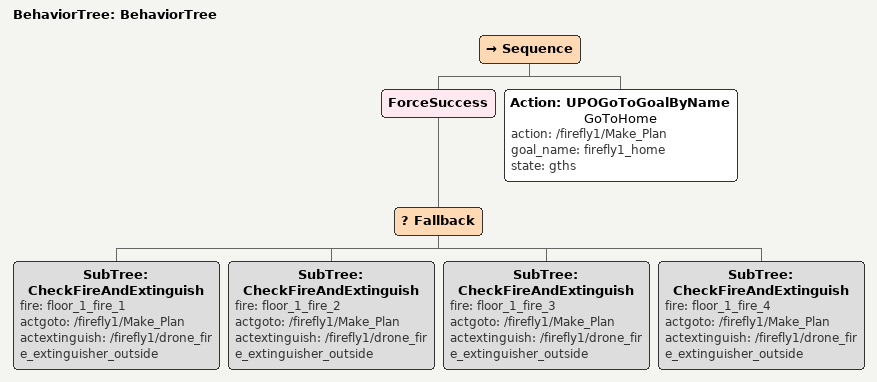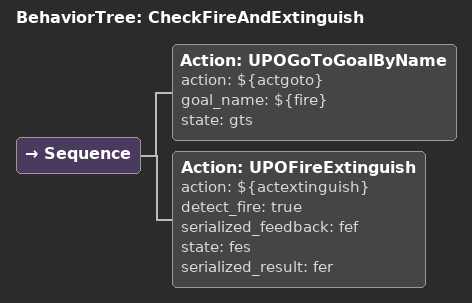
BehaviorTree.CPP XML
<root main_tree_to_execute="BehaviorTree">
    <BehaviorTree ID="BehaviorTree">
        <Sequence>
            <ForceSuccess>
                <Fallback>
                    <SubTree fire="floor_1_fire_1" actgoto="/firefly1/Make_Plan" actextinguish="/firefly1/drone_fire_extinguisher_outside" ID="CheckFireAndExtinguish"/>
                    <SubTree fire="floor_1_fire_2" actgoto="/firefly1/Make_Plan" actextinguish="/firefly1/drone_fire_extinguisher_outside" ID="CheckFireAndExtinguish"/>
                    <SubTree fire="floor_1_fire_3" actgoto="/firefly1/Make_Plan" actextinguish="/firefly1/drone_fire_extinguisher_outside" ID="CheckFireAndExtinguish"/>
                    <SubTree fire="floor_1_fire_4" actgoto="/firefly1/Make_Plan" actextinguish="/firefly1/drone_fire_extinguisher_outside" ID="CheckFireAndExtinguish"/>
                </Fallback>
            </ForceSuccess>
            <Action name="GoToHome" action="/firefly1/Make_Plan" goal_name="firefly1_home" state="gths" ID="UPOGoToGoalByName"/>
        </Sequence>
    </BehaviorTree>
    <BehaviorTree ID="CheckFireAndExtinguish">
        <Sequence>
            <Action action="${actgoto}" goal_name="${fire}" state="gts" ID="UPOGoToGoalByName"/>
            <Action action="${actextinguish}" detect_fire="true" serialized_feedback="fef" state="fes" serialized_result="fer" ID="UPOFireExtinguish"/>
        </Sequence>
    </BehaviorTree>
</root>
